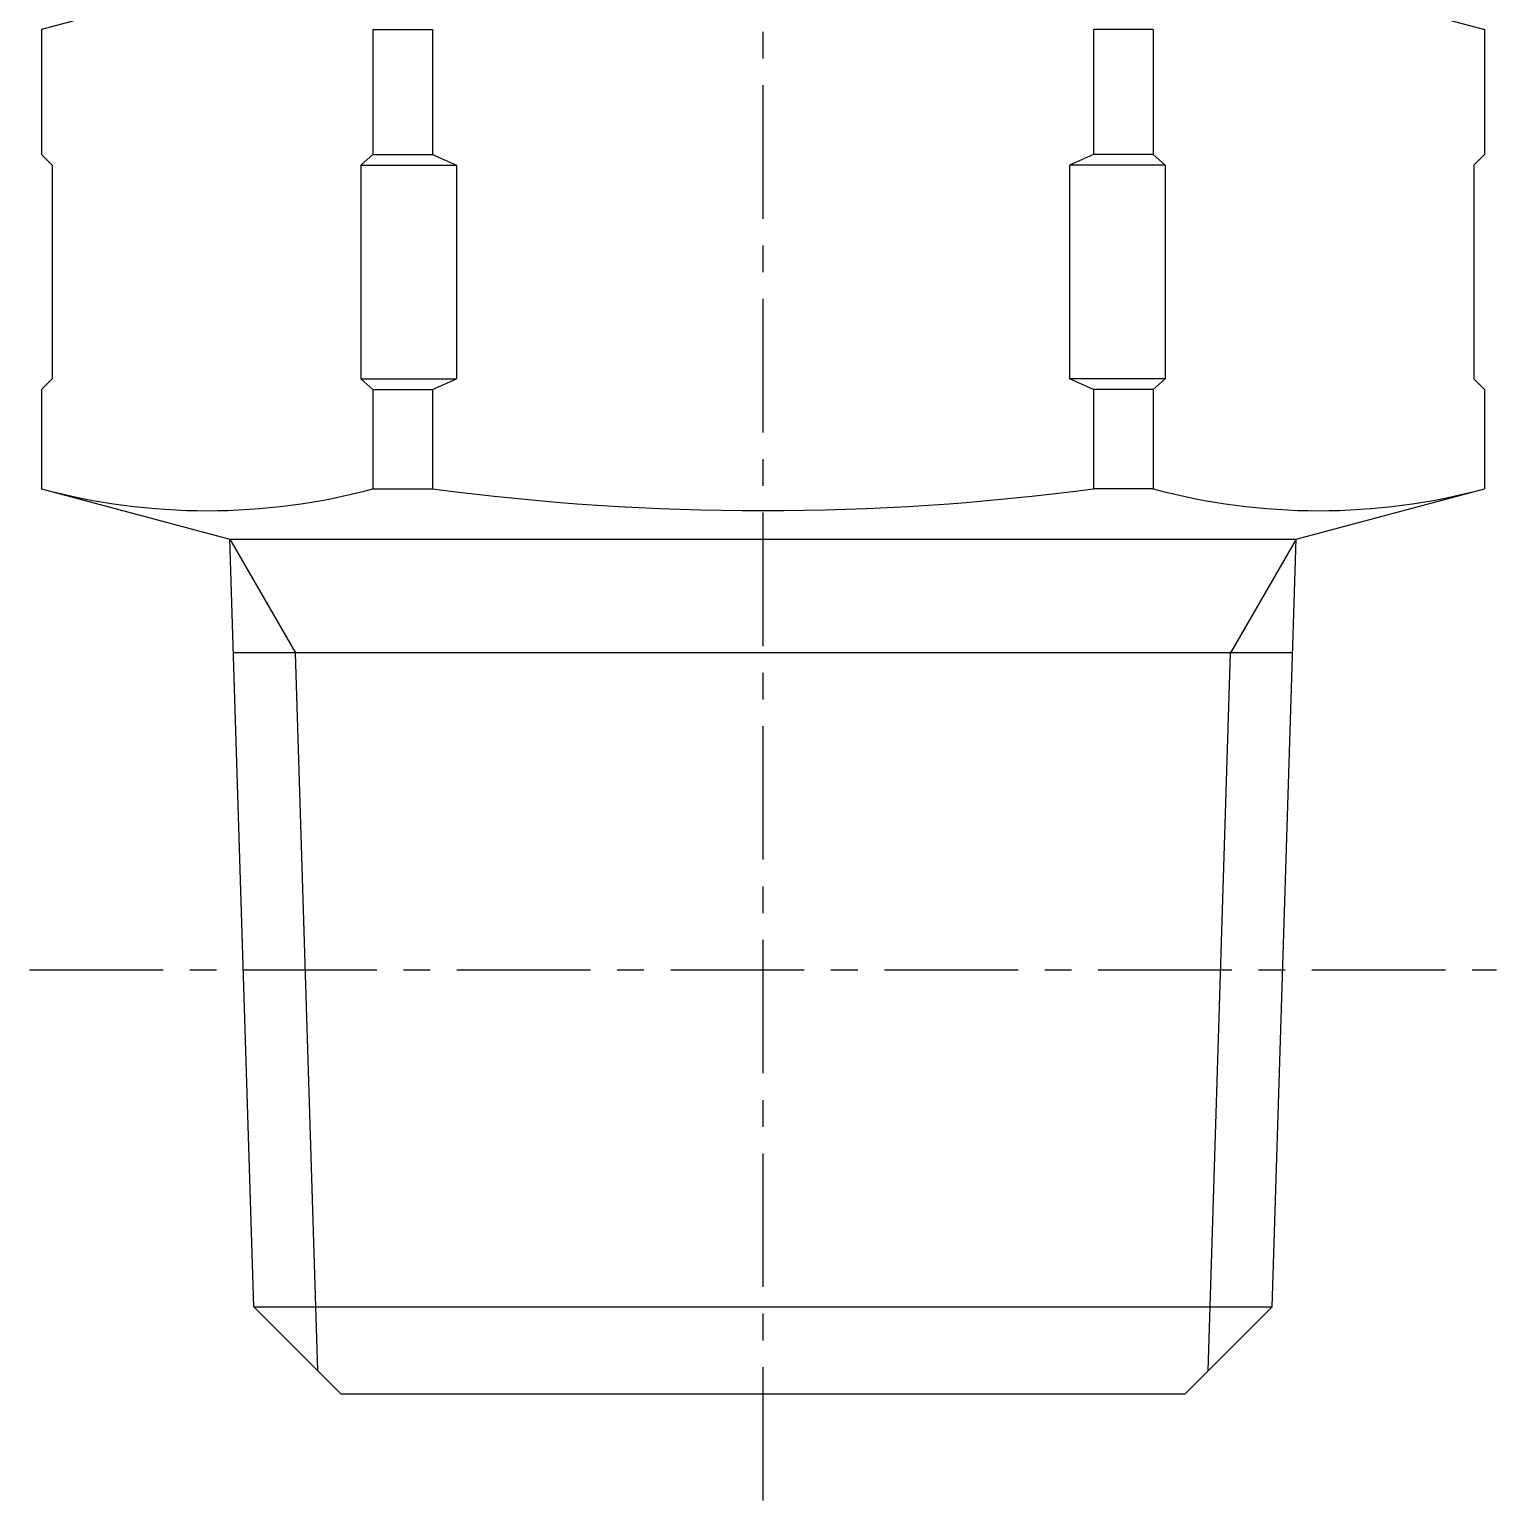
# Model space of a CAD drawing. Extents: x -4 to 101, y -20 to 69.
# Drawn here: x 29.3 to 43.03, y -1.92 to 11.85 of the extents above; entities that cross this region are included whole.
import ezdxf

# ---------------------------------------------------------------- set-up
doc = ezdxf.new("R2010")
doc.units = 0
doc.linetypes.add('CENTER', pattern=[2, 1.25, -0.25, 0.25, -0.25])
doc.layers.get('0').update_dxf_attribs({"linetype": 'CONTINUOUS'})
doc.layers.add('CENTER', color=1, linetype='CENTER')

msp = doc.modelspace()

# ---------------------------------------------------------------- linework, layer by layer
at = {"color": 7, "linetype": 'CONTINUOUS'}
for p, q in [((30.269, 12.081), (29.419, 11.853)), ((42.069, 12.081), (42.919, 11.853)), ((29.426, 11.853), (29.419, 11.853)), ((29.419, 11.853), (29.419, 10.681)), ((32.519, 11.853), (32.519, 10.681)), ((32.519, 11.853), (33.076, 11.853)), ((33.076, 11.853), (33.076, 10.681)), ((39.819, 11.853), (39.261, 11.853)), ((39.261, 11.853), (39.261, 10.681)), ((39.819, 11.853), (39.819, 10.681)), ((42.919, 11.853), (42.911, 11.853)), ((42.919, 11.853), (42.919, 10.681)), ((29.519, 10.581), (29.419, 10.681)), ((32.519, 10.681), (32.406, 10.581)), ((32.519, 10.681), (33.076, 10.681)), ((33.076, 10.681), (33.301, 10.581)), ((39.261, 10.681), (39.036, 10.581)), ((39.819, 10.681), (39.261, 10.681)), ((39.819, 10.681), (39.931, 10.581)), ((42.819, 10.581), (42.919, 10.681)), ((29.519, 10.581), (29.519, 8.581)), ((32.406, 10.581), (33.301, 10.581)), ((32.406, 10.581), (32.406, 8.581)), ((33.301, 10.581), (33.301, 8.581)), ((39.036, 10.581), (39.036, 8.581)), ((39.931, 10.581), (39.036, 10.581)), ((39.931, 10.581), (39.931, 8.581)), ((42.819, 10.581), (42.819, 8.581)), ((29.519, 8.581), (29.419, 8.481)), ((32.406, 8.581), (33.301, 8.581)), ((32.519, 8.481), (32.406, 8.581)), ((33.076, 8.481), (33.301, 8.581)), ((39.261, 8.481), (39.036, 8.581)), ((39.931, 8.581), (39.036, 8.581)), ((39.819, 8.481), (39.931, 8.581)), ((42.819, 8.581), (42.919, 8.481)), ((29.419, 8.481), (29.419, 7.553)), ((32.519, 8.481), (33.076, 8.481)), ((32.519, 8.481), (32.519, 7.553)), ((33.076, 8.481), (33.076, 7.553)), ((39.261, 8.481), (39.261, 7.553)), ((39.819, 8.481), (39.261, 8.481)), ((39.819, 8.481), (39.819, 7.553)), ((42.919, 8.481), (42.919, 7.553)), ((29.419, 7.553), (31.179, 7.081)), ((32.519, 7.553), (33.076, 7.553)), ((39.819, 7.553), (39.261, 7.553)), ((41.159, 7.081), (42.919, 7.553)), ((31.403, -0.104), (31.179, 7.081)), ((31.179, 7.081), (41.159, 7.081)), ((40.934, -0.104), (41.159, 7.081)), ((41.125, 6.017), (31.212, 6.017)), ((32.219, -0.919), (31.403, -0.104)), ((31.403, -0.104), (40.934, -0.104)), ((40.119, -0.919), (40.934, -0.104)), ((32.219, -0.919), (40.119, -0.919))]:
    msp.add_line(p, q, dxfattribs=at)
at = {"color": 3, "linetype": 'CONTINUOUS'}
for p, q in [((31.179, 7.081), (31.793, 6.017)), ((41.159, 7.081), (40.544, 6.017)), ((32.003, -0.703), (31.793, 6.017)), ((40.334, -0.703), (40.544, 6.017))]:
    msp.add_line(p, q, dxfattribs=at)
at = {"color": 7, "linetype": 'CONTINUOUS'}
for centre, radius, start, end in [((30.969, 13.337), 5.989, 255, 285), ((36.169, 30.881), 23.532, 262.4491, 277.5509), ((41.369, 13.337), 5.989, 255, 285)]:
    msp.add_arc(centre, radius, start, end, dxfattribs=at)
at = {"layer": 'CENTER', "color": 1, "linetype": 'CENTER'}
for p, q in [((36.169, -1.919), (36.169, 32.581)), ((29.305, 3.051), (43.033, 3.051))]:
    msp.add_line(p, q, dxfattribs=at)

doc.saveas('drawing.dxf')
